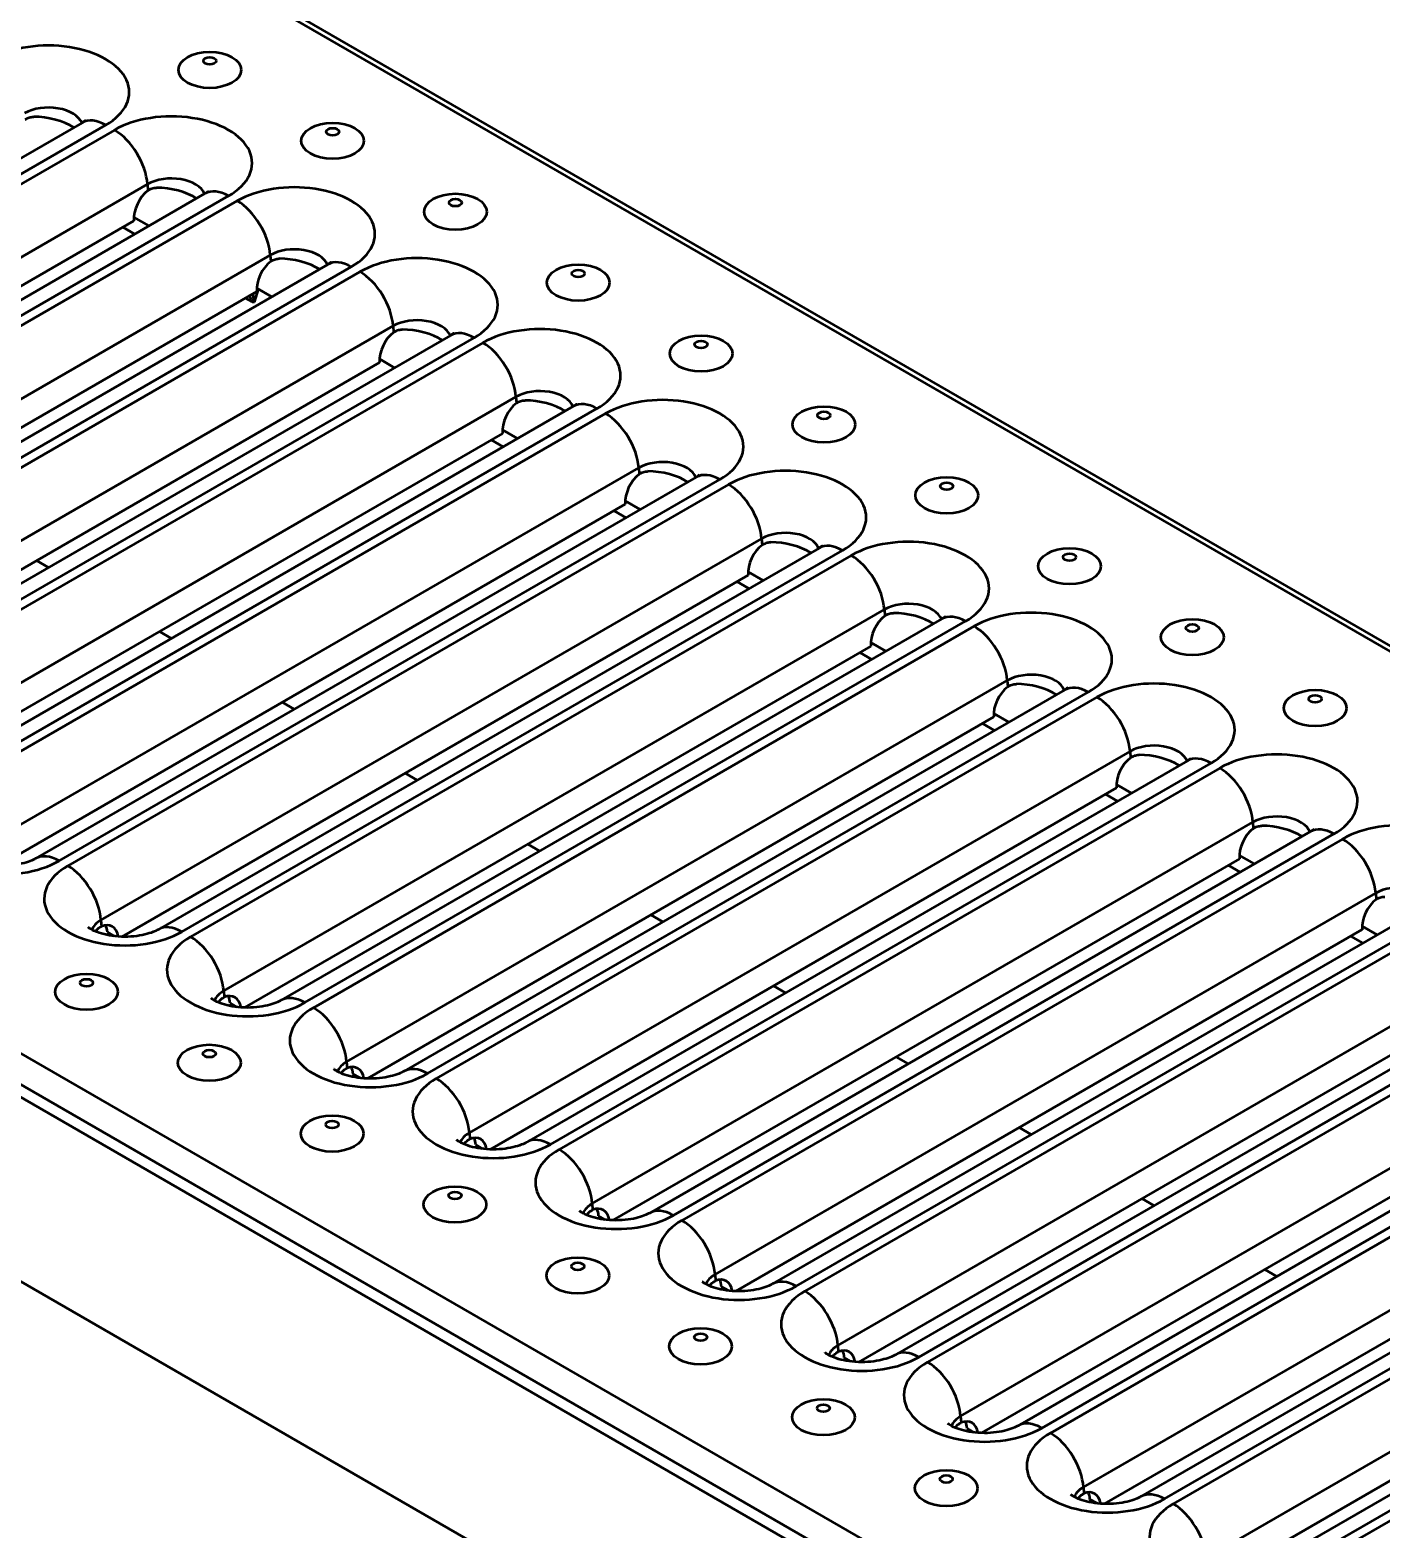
# Model space of a CAD drawing. Header units: millimetres. Extents: x 0 to 2100, y 0 to 1485.
# Drawn here: x 504.7 to 612.5, y 350.6 to 470.1 of the extents above; entities that cross this region are included whole.
import ezdxf

# ---------------------------------------------------------------- set-up
doc = ezdxf.new("R2010")
doc.units = ezdxf.units.MM
doc.header["$LTSCALE"] = 5
doc.layers.add('Sichtbare Kanten(DIN)', color=7, linetype='Continuous', lineweight=50)
doc.layers.add('Sichtbare tangentiale Kanten(DIN)', color=7, linetype='Continuous', lineweight=50)

msp = doc.modelspace()

# ---------------------------------------------------------------- linework, layer by layer
at = {"layer": 'Sichtbare Kanten(DIN)'}
for p, q in [((286.007, 609.89), (992.407, 202.05)), ((908.52, 151.467), (201.414, 559.715)), ((202.38, 560.164), (908.779, 152.324)), ((894.378, 144.935), (215.556, 536.853)), ((508.888, 462.744), (456.208, 432.329)), ((518.681, 457.09), (466.002, 426.675)), ((513.018, 454.928), (463.075, 426.093)), ((513.088, 453.86), (512.128, 454.414)), ((514.218, 454.513), (513.016, 455.207)), ((528.475, 451.435), (475.795, 421.021)), ((524.012, 448.859), (522.809, 449.553)), ((522.811, 449.274), (472.868, 420.439)), ((522.439, 448.461), (521.921, 448.76)), ((538.268, 445.781), (485.589, 415.367)), ((532.605, 443.62), (482.661, 414.785)), ((533.805, 443.204), (532.603, 443.899)), ((548.062, 440.127), (495.382, 409.712)), ((542.398, 437.965), (492.455, 409.131)), ((543.599, 437.55), (542.396, 438.244)), ((542.468, 436.897), (541.508, 437.452)), ((557.855, 434.473), (505.176, 404.058)), ((552.191, 432.311), (502.248, 403.477)), ((552.261, 431.243), (551.301, 431.797)), ((553.392, 431.896), (552.19, 432.59)), ((567.648, 428.818), (514.969, 398.404)), ((563.185, 426.242), (561.983, 426.936)), ((561.985, 426.657), (512.042, 397.822)), ((562.055, 425.589), (561.095, 426.143)), ((577.442, 423.164), (524.762, 392.75)), ((571.778, 421.003), (521.835, 392.168)), ((572.979, 420.587), (571.777, 421.282)), ((571.848, 419.935), (570.888, 420.489)), ((587.235, 417.51), (534.556, 387.095)), ((581.572, 415.349), (531.629, 386.514)), ((582.772, 414.933), (581.57, 415.627)), ((581.642, 414.28), (580.682, 414.835)), ((597.029, 411.856), (544.349, 381.441)), ((591.365, 409.694), (541.422, 380.86)), ((591.435, 408.626), (590.475, 409.18)), ((592.566, 409.279), (591.363, 409.973)), ((606.822, 406.202), (554.143, 375.787)), ((602.359, 403.625), (601.157, 404.319)), ((601.159, 404.04), (551.215, 375.205)), ((601.228, 402.972), (600.269, 403.526)), ((616.616, 400.547), (563.936, 370.133)), ((511.44, 397.868), (510.897, 398.181)), ((610.952, 398.386), (561.009, 369.551)), ((612.153, 397.971), (610.95, 398.665)), ((611.022, 397.318), (610.062, 397.872)), ((626.409, 394.893), (573.73, 364.479)), ((521.233, 392.214), (520.691, 392.527)), ((620.745, 392.732), (570.802, 363.897)), ((636.202, 389.239), (583.523, 358.824)), ((531.027, 386.559), (530.484, 386.873)), ((630.539, 387.077), (580.596, 358.243)), ((645.996, 383.585), (593.316, 353.17)), ((640.332, 381.423), (590.389, 352.588)), ((540.82, 380.905), (540.278, 381.219)), ((655.789, 377.93), (603.11, 347.516)), ((550.614, 375.251), (550.071, 375.564)), ((650.126, 375.769), (600.183, 346.934)), ((560.407, 369.597), (559.864, 369.91)), ((570.2, 363.942), (569.658, 364.256)), ((579.994, 358.288), (579.451, 358.602)), ((589.787, 352.634), (589.245, 352.947))]:
    msp.add_line(p, q, dxfattribs=at)
for centre in [(519.064, 466.951), (528.857, 461.297), (538.65, 455.643), (548.444, 449.988), (558.237, 444.334), (568.031, 438.68), (577.824, 433.026), (587.618, 427.371), (597.411, 421.717), (607.204, 416.063), (509.235, 393.426), (519.028, 387.771), (528.822, 382.117), (538.615, 376.463), (548.408, 370.809), (558.202, 365.154), (567.995, 359.5), (577.789, 353.846)]:
    msp.add_ellipse(centre, major_axis=(2.5, 0), ratio=0.5773503, dxfattribs=at)
for centre, major_axis, ratio, start_param, end_param in [((506.161, 462.046), (2.658, -0.556), 0.38606, 0.7684392, 2.0892526), ((514.432, 455.745), (0.855, 1.813), 0.6252357, 0.8587812, 2.3042497), ((515.955, 456.391), (2.658, -0.556), 0.38606, 0.7684392, 2.0892526), ((524.225, 450.09), (0.855, 1.813), 0.6252357, 0.8587812, 2.3042497), ((525.748, 450.737), (2.658, -0.556), 0.38606, 0.7684392, 2.0892526), ((534.019, 444.436), (0.855, 1.813), 0.6252357, 0.8587812, 2.3042497), ((535.542, 445.083), (2.658, -0.556), 0.38606, 0.7684392, 2.0892526), ((543.812, 438.782), (0.855, 1.813), 0.6252357, 0.8587812, 2.3042497), ((545.335, 439.429), (2.658, -0.556), 0.38606, 0.7684392, 2.0892526), ((553.606, 433.128), (0.855, 1.813), 0.6252357, 0.8587812, 2.3042497), ((555.128, 433.775), (2.658, -0.556), 0.38606, 0.7684392, 2.0892526), ((564.922, 428.12), (2.658, -0.556), 0.38606, 0.7684392, 2.0892526), ((563.399, 427.473), (0.855, 1.813), 0.6252357, 0.8587812, 2.3042497), ((573.193, 421.819), (0.855, 1.813), 0.6252357, 0.8587812, 2.3042497), ((574.715, 422.466), (2.658, -0.556), 0.38606, 0.7684392, 2.0892526), ((582.986, 416.165), (0.855, 1.813), 0.6252357, 0.8587812, 2.3042497), ((584.509, 416.812), (2.658, -0.556), 0.38606, 0.7684392, 2.0892526), ((592.779, 410.511), (0.855, 1.813), 0.6252357, 0.8587812, 2.3042497), ((594.302, 411.158), (2.658, -0.556), 0.38606, 0.7684392, 2.0892526), ((604.096, 405.503), (2.658, -0.556), 0.38606, 0.7684392, 2.0892526), ((602.573, 404.857), (0.855, 1.813), 0.6252357, 0.8587812, 2.3042497), ((612.366, 399.202), (0.855, 1.813), 0.6252357, 0.8587812, 2.3042497), ((510.366, 396.855), (-0.855, -1.813), 0.6252357, 2.4041357, 3.7497182), ((509.483, 397.365), (0.855, 1.813), 0.6252357, 5.4458424, 5.813139), ((520.16, 391.201), (-0.855, -1.813), 0.6252357, 2.4041357, 3.7497182), ((519.276, 391.71), (0.855, 1.813), 0.6252357, 5.4458424, 5.813139), ((529.953, 385.546), (-0.855, -1.813), 0.6252357, 2.4041357, 3.7497182), ((529.07, 386.056), (0.855, 1.813), 0.6252357, 5.4458424, 5.813139), ((539.746, 379.892), (-0.855, -1.813), 0.6252357, 2.4041357, 3.7497182), ((538.863, 380.402), (0.855, 1.813), 0.6252357, 5.4458424, 5.813139), ((549.54, 374.238), (-0.855, -1.813), 0.6252357, 2.4041357, 3.7497182), ((548.657, 374.748), (0.855, 1.813), 0.6252357, 5.4458424, 5.813139), ((559.333, 368.584), (-0.855, -1.813), 0.6252357, 2.4041357, 3.7497182), ((558.45, 369.094), (0.855, 1.813), 0.6252357, 5.4458424, 5.813139), ((569.127, 362.929), (-0.855, -1.813), 0.6252357, 2.4041357, 3.7497182), ((568.244, 363.439), (0.855, 1.813), 0.6252357, 5.4458424, 5.813139), ((578.92, 357.275), (-0.855, -1.813), 0.6252357, 2.4041357, 3.7497182), ((578.037, 357.785), (0.855, 1.813), 0.6252357, 5.4458424, 5.813139), ((588.714, 351.621), (-0.855, -1.813), 0.6252357, 2.4041357, 3.7497182), ((587.83, 352.131), (0.855, 1.813), 0.6252357, 5.4458424, 5.813139)]:
    msp.add_ellipse(centre, major_axis=major_axis, ratio=ratio, start_param=start_param, end_param=end_param, dxfattribs=at)
for points, knots in [([(504.339, 462.988), (504.348, 462.995), (504.358, 463.002), (504.378, 463.016), (504.389, 463.023), (504.419, 463.042), (504.438, 463.053), (504.495, 463.086), (504.535, 463.105), (504.683, 463.167), (504.797, 463.194), (504.953, 463.21), (504.992, 463.212), (505.031, 463.212)], [0, 0, 0, 0, 0.004080736, 0.004080736, 0.00866605, 0.00866605, 0.016351881, 0.016351881, 0.031890083, 0.031890083, 0.072800189, 0.072800189, 0.086303969, 0.086303969, 0.086303969, 0.086303969]), ([(509.136, 462.92), (509.136, 462.92), (509.136, 462.92), (509.136, 462.92), (509.117, 462.9), (509.035, 462.836), (508.972, 462.792), (508.888, 462.744)], [5.99254708, 5.99254708, 5.99254708, 5.99254708, 5.99378738, 5.99378738, 6.13848635, 6.13848635, 6.28318531, 6.28318531, 6.28318531, 6.28318531]), ([(514.132, 457.334), (514.142, 457.341), (514.151, 457.347), (514.172, 457.362), (514.183, 457.369), (514.212, 457.388), (514.231, 457.399), (514.289, 457.432), (514.329, 457.451), (514.477, 457.513), (514.59, 457.54), (514.746, 457.556), (514.785, 457.558), (514.824, 457.558)], [0, 0, 0, 0, 0.004080736, 0.004080736, 0.00866605, 0.00866605, 0.016351881, 0.016351881, 0.031890083, 0.031890083, 0.072800189, 0.072800189, 0.086303969, 0.086303969, 0.086303969, 0.086303969]), ([(518.93, 457.266), (518.93, 457.266), (518.93, 457.266), (518.929, 457.265), (518.91, 457.245), (518.828, 457.182), (518.765, 457.138), (518.681, 457.09)], [5.99254708, 5.99254708, 5.99254708, 5.99254708, 5.99378738, 5.99378738, 6.13848635, 6.13848635, 6.28318531, 6.28318531, 6.28318531, 6.28318531]), ([(523.926, 451.679), (523.935, 451.686), (523.945, 451.693), (523.965, 451.707), (523.976, 451.715), (524.006, 451.734), (524.025, 451.745), (524.082, 451.777), (524.122, 451.797), (524.27, 451.858), (524.384, 451.886), (524.54, 451.901), (524.578, 451.903), (524.618, 451.904)], [0, 0, 0, 0, 0.004080736, 0.004080736, 0.00866605, 0.00866605, 0.016351881, 0.016351881, 0.031890083, 0.031890083, 0.072800189, 0.072800189, 0.086303969, 0.086303969, 0.086303969, 0.086303969]), ([(528.723, 451.611), (528.723, 451.611), (528.723, 451.611), (528.723, 451.611), (528.704, 451.591), (528.621, 451.527), (528.559, 451.484), (528.475, 451.435)], [5.99254708, 5.99254708, 5.99254708, 5.99254708, 5.99378738, 5.99378738, 6.13848635, 6.13848635, 6.28318531, 6.28318531, 6.28318531, 6.28318531]), ([(522.636, 448.442), (522.635, 448.442), (522.635, 448.442), (522.617, 448.432), (522.598, 448.427), (522.558, 448.423), (522.536, 448.425), (522.489, 448.436), (522.464, 448.447), (522.439, 448.461)], [-0.000113194, -0.000113194, -0.000113194, -0.000113194, 0, 0, 0.007683561, 0.007683561, 0.016048419, 0.016048419, 0.026414211, 0.026414211, 0.026414211, 0.026414211]), ([(533.719, 446.025), (533.729, 446.032), (533.738, 446.039), (533.759, 446.053), (533.77, 446.06), (533.799, 446.079), (533.818, 446.091), (533.876, 446.123), (533.915, 446.142), (534.064, 446.204), (534.177, 446.232), (534.333, 446.247), (534.372, 446.249), (534.411, 446.25)], [0, 0, 0, 0, 0.004080736, 0.004080736, 0.00866605, 0.00866605, 0.016351881, 0.016351881, 0.031890083, 0.031890083, 0.072800189, 0.072800189, 0.086303969, 0.086303969, 0.086303969, 0.086303969]), ([(538.517, 445.957), (538.517, 445.957), (538.517, 445.957), (538.516, 445.957), (538.497, 445.937), (538.415, 445.873), (538.352, 445.83), (538.268, 445.781)], [5.99254708, 5.99254708, 5.99254708, 5.99254708, 5.99378738, 5.99378738, 6.13848635, 6.13848635, 6.28318531, 6.28318531, 6.28318531, 6.28318531]), ([(543.513, 440.371), (543.522, 440.378), (543.532, 440.385), (543.552, 440.399), (543.563, 440.406), (543.593, 440.425), (543.611, 440.436), (543.669, 440.469), (543.709, 440.488), (543.857, 440.55), (543.971, 440.577), (544.126, 440.593), (544.165, 440.595), (544.205, 440.595)], [0, 0, 0, 0, 0.004080736, 0.004080736, 0.00866605, 0.00866605, 0.016351881, 0.016351881, 0.031890083, 0.031890083, 0.072800189, 0.072800189, 0.086303969, 0.086303969, 0.086303969, 0.086303969]), ([(548.31, 440.303), (548.31, 440.303), (548.31, 440.303), (548.31, 440.303), (548.291, 440.283), (548.208, 440.219), (548.145, 440.175), (548.062, 440.127)], [5.99254708, 5.99254708, 5.99254708, 5.99254708, 5.99378738, 5.99378738, 6.13848635, 6.13848635, 6.28318531, 6.28318531, 6.28318531, 6.28318531]), ([(553.306, 434.717), (553.316, 434.724), (553.325, 434.73), (553.346, 434.745), (553.356, 434.752), (553.386, 434.771), (553.405, 434.782), (553.463, 434.815), (553.502, 434.834), (553.651, 434.896), (553.764, 434.923), (553.92, 434.939), (553.959, 434.941), (553.998, 434.941)], [0, 0, 0, 0, 0.004080736, 0.004080736, 0.00866605, 0.00866605, 0.016351881, 0.016351881, 0.031890083, 0.031890083, 0.072800189, 0.072800189, 0.086303969, 0.086303969, 0.086303969, 0.086303969]), ([(558.103, 434.649), (558.103, 434.649), (558.103, 434.649), (558.103, 434.648), (558.084, 434.628), (558.002, 434.565), (557.939, 434.521), (557.855, 434.473)], [5.99254708, 5.99254708, 5.99254708, 5.99254708, 5.99378738, 5.99378738, 6.13848635, 6.13848635, 6.28318531, 6.28318531, 6.28318531, 6.28318531]), ([(563.1, 429.062), (563.109, 429.069), (563.119, 429.076), (563.139, 429.09), (563.15, 429.098), (563.179, 429.117), (563.198, 429.128), (563.256, 429.16), (563.296, 429.18), (563.444, 429.241), (563.557, 429.269), (563.713, 429.284), (563.752, 429.287), (563.791, 429.287)], [0, 0, 0, 0, 0.004080736, 0.004080736, 0.00866605, 0.00866605, 0.016351881, 0.016351881, 0.031890083, 0.031890083, 0.072800189, 0.072800189, 0.086303969, 0.086303969, 0.086303969, 0.086303969]), ([(567.897, 428.994), (567.897, 428.994), (567.897, 428.994), (567.897, 428.994), (567.877, 428.974), (567.795, 428.91), (567.732, 428.867), (567.648, 428.818)], [5.99254708, 5.99254708, 5.99254708, 5.99254708, 5.99378738, 5.99378738, 6.13848635, 6.13848635, 6.28318531, 6.28318531, 6.28318531, 6.28318531]), ([(572.893, 423.408), (572.902, 423.415), (572.912, 423.422), (572.932, 423.436), (572.943, 423.443), (572.973, 423.462), (572.992, 423.474), (573.049, 423.506), (573.089, 423.525), (573.237, 423.587), (573.351, 423.615), (573.507, 423.63), (573.546, 423.632), (573.585, 423.633)], [0, 0, 0, 0, 0.004080736, 0.004080736, 0.00866605, 0.00866605, 0.016351881, 0.016351881, 0.031890083, 0.031890083, 0.072800189, 0.072800189, 0.086303969, 0.086303969, 0.086303969, 0.086303969]), ([(577.69, 423.34), (577.69, 423.34), (577.69, 423.34), (577.69, 423.34), (577.671, 423.32), (577.589, 423.256), (577.526, 423.213), (577.442, 423.164)], [5.99254708, 5.99254708, 5.99254708, 5.99254708, 5.99378738, 5.99378738, 6.13848635, 6.13848635, 6.28318531, 6.28318531, 6.28318531, 6.28318531]), ([(582.686, 417.754), (582.696, 417.761), (582.705, 417.768), (582.726, 417.782), (582.737, 417.789), (582.766, 417.808), (582.785, 417.819), (582.843, 417.852), (582.883, 417.871), (583.031, 417.933), (583.144, 417.96), (583.3, 417.976), (583.339, 417.978), (583.378, 417.978)], [0, 0, 0, 0, 0.004080736, 0.004080736, 0.00866605, 0.00866605, 0.016351881, 0.016351881, 0.031890083, 0.031890083, 0.072800189, 0.072800189, 0.086303969, 0.086303969, 0.086303969, 0.086303969]), ([(587.484, 417.686), (587.484, 417.686), (587.484, 417.686), (587.483, 417.686), (587.464, 417.666), (587.382, 417.602), (587.319, 417.558), (587.235, 417.51)], [5.99254708, 5.99254708, 5.99254708, 5.99254708, 5.99378738, 5.99378738, 6.13848635, 6.13848635, 6.28318531, 6.28318531, 6.28318531, 6.28318531]), ([(592.48, 412.1), (592.489, 412.107), (592.499, 412.114), (592.519, 412.128), (592.53, 412.135), (592.56, 412.154), (592.579, 412.165), (592.636, 412.198), (592.676, 412.217), (592.824, 412.279), (592.938, 412.306), (593.094, 412.322), (593.132, 412.324), (593.172, 412.324)], [0, 0, 0, 0, 0.004080736, 0.004080736, 0.00866605, 0.00866605, 0.016351881, 0.016351881, 0.031890083, 0.031890083, 0.072800189, 0.072800189, 0.086303969, 0.086303969, 0.086303969, 0.086303969]), ([(597.277, 412.032), (597.277, 412.032), (597.277, 412.032), (597.277, 412.031), (597.258, 412.011), (597.175, 411.948), (597.113, 411.904), (597.029, 411.856)], [5.99254708, 5.99254708, 5.99254708, 5.99254708, 5.99378738, 5.99378738, 6.13848635, 6.13848635, 6.28318531, 6.28318531, 6.28318531, 6.28318531]), ([(602.273, 406.446), (602.283, 406.452), (602.292, 406.459), (602.313, 406.473), (602.324, 406.481), (602.353, 406.5), (602.372, 406.511), (602.43, 406.543), (602.47, 406.563), (602.618, 406.624), (602.731, 406.652), (602.887, 406.667), (602.926, 406.67), (602.965, 406.67)], [0, 0, 0, 0, 0.004080736, 0.004080736, 0.00866605, 0.00866605, 0.016351881, 0.016351881, 0.031890083, 0.031890083, 0.072800189, 0.072800189, 0.086303969, 0.086303969, 0.086303969, 0.086303969]), ([(607.071, 406.378), (607.071, 406.378), (607.071, 406.378), (607.07, 406.377), (607.051, 406.357), (606.969, 406.293), (606.906, 406.25), (606.822, 406.202)], [5.99254708, 5.99254708, 5.99254708, 5.99254708, 5.99378738, 5.99378738, 6.13848635, 6.13848635, 6.28318531, 6.28318531, 6.28318531, 6.28318531]), ([(505.176, 404.058), (505.066, 403.995), (504.921, 403.924), (504.557, 403.781), (504.333, 403.71), (503.82, 403.588), (503.526, 403.538), (502.898, 403.476), (502.563, 403.465), (501.9, 403.489), (501.571, 403.524), (500.971, 403.63), (500.699, 403.7), (500.245, 403.852), (500.06, 403.932), (499.787, 404.075), (499.692, 404.138), (499.595, 404.214), (499.575, 404.234), (499.575, 404.234)], [6.2831853, 6.2831853, 6.2831853, 6.2831853, 6.472231, 6.472231, 6.6769629, 6.6769629, 6.8983554, 6.8983554, 7.1311041, 7.1311041, 7.3661996, 7.3661996, 7.593437, 7.593437, 7.8044199, 7.8044199, 7.9971278, 7.9971278, 8.1446199, 8.1446199, 8.1446199, 8.1446199]), ([(612.067, 400.791), (612.076, 400.798), (612.086, 400.805), (612.106, 400.819), (612.117, 400.826), (612.147, 400.845), (612.165, 400.857), (612.223, 400.889), (612.263, 400.909), (612.411, 400.97), (612.525, 400.998), (612.68, 401.013), (612.719, 401.015), (612.759, 401.016)], [0, 0, 0, 0, 0.004080736, 0.004080736, 0.00866605, 0.00866605, 0.016351881, 0.016351881, 0.031890083, 0.031890083, 0.072800189, 0.072800189, 0.086303969, 0.086303969, 0.086303969, 0.086303969]), ([(514.969, 398.404), (514.859, 398.341), (514.714, 398.269), (514.35, 398.127), (514.127, 398.056), (513.613, 397.933), (513.319, 397.884), (512.691, 397.821), (512.356, 397.811), (511.693, 397.835), (511.365, 397.87), (510.765, 397.976), (510.492, 398.046), (510.039, 398.198), (509.853, 398.278), (509.58, 398.421), (509.486, 398.484), (509.388, 398.559), (509.369, 398.58), (509.369, 398.58)], [6.2831853, 6.2831853, 6.2831853, 6.2831853, 6.472231, 6.472231, 6.6769629, 6.6769629, 6.8983554, 6.8983554, 7.1311041, 7.1311041, 7.3661996, 7.3661996, 7.593437, 7.593437, 7.8044199, 7.8044199, 7.9971278, 7.9971278, 8.1446199, 8.1446199, 8.1446199, 8.1446199]), ([(509.957, 398.237), (509.988, 398.288), (510.023, 398.335), (510.128, 398.46), (510.206, 398.528), (510.312, 398.594), (510.331, 398.605), (510.362, 398.621), (510.373, 398.627), (510.391, 398.635), (510.397, 398.638), (510.408, 398.643), (510.414, 398.646), (510.42, 398.648)], [0.007864404, 0.007864404, 0.007864404, 0.007864404, 0.029389751, 0.029389751, 0.068905962, 0.068905962, 0.077693724, 0.077693724, 0.082516728, 0.082516728, 0.085093648, 0.085093648, 0.087568489, 0.087568489, 0.087568489, 0.087568489]), ([(524.762, 392.75), (524.653, 392.686), (524.507, 392.615), (524.144, 392.472), (523.92, 392.402), (523.406, 392.279), (523.112, 392.23), (522.485, 392.167), (522.15, 392.157), (521.486, 392.181), (521.158, 392.216), (520.558, 392.322), (520.286, 392.392), (519.832, 392.543), (519.647, 392.624), (519.374, 392.767), (519.279, 392.83), (519.182, 392.905), (519.162, 392.926), (519.162, 392.926)], [6.2831853, 6.2831853, 6.2831853, 6.2831853, 6.472231, 6.472231, 6.6769629, 6.6769629, 6.8983554, 6.8983554, 7.1311041, 7.1311041, 7.3661996, 7.3661996, 7.593437, 7.593437, 7.8044199, 7.8044199, 7.9971278, 7.9971278, 8.1446199, 8.1446199, 8.1446199, 8.1446199]), ([(519.751, 392.583), (519.782, 392.633), (519.816, 392.681), (519.922, 392.806), (519.999, 392.874), (520.105, 392.94), (520.125, 392.951), (520.156, 392.967), (520.167, 392.973), (520.184, 392.981), (520.19, 392.983), (520.202, 392.989), (520.208, 392.991), (520.214, 392.994)], [0.007864404, 0.007864404, 0.007864404, 0.007864404, 0.029389751, 0.029389751, 0.068905962, 0.068905962, 0.077693724, 0.077693724, 0.082516728, 0.082516728, 0.085093648, 0.085093648, 0.087568489, 0.087568489, 0.087568489, 0.087568489]), ([(534.556, 387.095), (534.446, 387.032), (534.301, 386.961), (533.937, 386.818), (533.713, 386.747), (533.2, 386.625), (532.906, 386.575), (532.278, 386.513), (531.943, 386.502), (531.28, 386.526), (530.951, 386.561), (530.352, 386.668), (530.079, 386.738), (529.626, 386.889), (529.44, 386.97), (529.167, 387.112), (529.073, 387.176), (528.975, 387.251), (528.955, 387.271), (528.955, 387.271)], [6.2831853, 6.2831853, 6.2831853, 6.2831853, 6.472231, 6.472231, 6.6769629, 6.6769629, 6.8983554, 6.8983554, 7.1311041, 7.1311041, 7.3661996, 7.3661996, 7.593437, 7.593437, 7.8044199, 7.8044199, 7.9971278, 7.9971278, 8.1446199, 8.1446199, 8.1446199, 8.1446199]), ([(529.544, 386.929), (529.575, 386.979), (529.609, 387.027), (529.715, 387.152), (529.793, 387.22), (529.899, 387.285), (529.918, 387.297), (529.949, 387.313), (529.96, 387.318), (529.977, 387.326), (529.983, 387.329), (529.995, 387.335), (530.001, 387.337), (530.007, 387.34)], [0.007864404, 0.007864404, 0.007864404, 0.007864404, 0.029389751, 0.029389751, 0.068905962, 0.068905962, 0.077693724, 0.077693724, 0.082516728, 0.082516728, 0.085093648, 0.085093648, 0.087568489, 0.087568489, 0.087568489, 0.087568489]), ([(544.349, 381.441), (544.24, 381.378), (544.094, 381.307), (543.73, 381.164), (543.507, 381.093), (542.993, 380.971), (542.699, 380.921), (542.072, 380.859), (541.737, 380.848), (541.073, 380.872), (540.745, 380.907), (540.145, 381.013), (539.872, 381.083), (539.419, 381.235), (539.233, 381.315), (538.96, 381.458), (538.866, 381.521), (538.768, 381.597), (538.749, 381.617), (538.749, 381.617)], [6.2831853, 6.2831853, 6.2831853, 6.2831853, 6.472231, 6.472231, 6.6769629, 6.6769629, 6.8983554, 6.8983554, 7.1311041, 7.1311041, 7.3661996, 7.3661996, 7.593437, 7.593437, 7.8044199, 7.8044199, 7.9971278, 7.9971278, 8.1446199, 8.1446199, 8.1446199, 8.1446199]), ([(539.338, 381.274), (539.369, 381.325), (539.403, 381.372), (539.508, 381.497), (539.586, 381.565), (539.692, 381.631), (539.712, 381.642), (539.743, 381.659), (539.754, 381.664), (539.771, 381.672), (539.777, 381.675), (539.789, 381.68), (539.795, 381.683), (539.8, 381.685)], [0.007864404, 0.007864404, 0.007864404, 0.007864404, 0.029389751, 0.029389751, 0.068905962, 0.068905962, 0.077693724, 0.077693724, 0.082516728, 0.082516728, 0.085093648, 0.085093648, 0.087568489, 0.087568489, 0.087568489, 0.087568489]), ([(554.143, 375.787), (554.033, 375.724), (553.888, 375.652), (553.524, 375.51), (553.3, 375.439), (552.787, 375.317), (552.493, 375.267), (551.865, 375.205), (551.53, 375.194), (550.867, 375.218), (550.538, 375.253), (549.939, 375.359), (549.666, 375.429), (549.212, 375.581), (549.027, 375.661), (548.754, 375.804), (548.66, 375.867), (548.562, 375.943), (548.542, 375.963), (548.542, 375.963)], [6.2831853, 6.2831853, 6.2831853, 6.2831853, 6.472231, 6.472231, 6.6769629, 6.6769629, 6.8983554, 6.8983554, 7.1311041, 7.1311041, 7.3661996, 7.3661996, 7.593437, 7.593437, 7.8044199, 7.8044199, 7.9971278, 7.9971278, 8.1446199, 8.1446199, 8.1446199, 8.1446199]), ([(549.131, 375.62), (549.162, 375.671), (549.196, 375.718), (549.302, 375.843), (549.38, 375.911), (549.485, 375.977), (549.505, 375.988), (549.536, 376.004), (549.547, 376.01), (549.564, 376.018), (549.57, 376.021), (549.582, 376.026), (549.588, 376.029), (549.594, 376.031)], [0.007864404, 0.007864404, 0.007864404, 0.007864404, 0.029389751, 0.029389751, 0.068905962, 0.068905962, 0.077693724, 0.077693724, 0.082516728, 0.082516728, 0.085093648, 0.085093648, 0.087568489, 0.087568489, 0.087568489, 0.087568489]), ([(563.936, 370.133), (563.827, 370.07), (563.681, 369.998), (563.317, 369.856), (563.094, 369.785), (562.58, 369.662), (562.286, 369.613), (561.658, 369.55), (561.324, 369.54), (560.66, 369.564), (560.332, 369.599), (559.732, 369.705), (559.459, 369.775), (559.006, 369.926), (558.82, 370.007), (558.547, 370.15), (558.453, 370.213), (558.355, 370.288), (558.336, 370.309), (558.336, 370.309)], [6.2831853, 6.2831853, 6.2831853, 6.2831853, 6.472231, 6.472231, 6.6769629, 6.6769629, 6.8983554, 6.8983554, 7.1311041, 7.1311041, 7.3661996, 7.3661996, 7.593437, 7.593437, 7.8044199, 7.8044199, 7.9971278, 7.9971278, 8.1446199, 8.1446199, 8.1446199, 8.1446199]), ([(558.924, 369.966), (558.956, 370.016), (558.99, 370.064), (559.095, 370.189), (559.173, 370.257), (559.279, 370.323), (559.298, 370.334), (559.329, 370.35), (559.341, 370.356), (559.358, 370.364), (559.364, 370.367), (559.376, 370.372), (559.381, 370.374), (559.387, 370.377)], [0.007864404, 0.007864404, 0.007864404, 0.007864404, 0.029389751, 0.029389751, 0.068905962, 0.068905962, 0.077693724, 0.077693724, 0.082516728, 0.082516728, 0.085093648, 0.085093648, 0.087568489, 0.087568489, 0.087568489, 0.087568489]), ([(573.73, 364.479), (573.62, 364.415), (573.475, 364.344), (573.111, 364.201), (572.887, 364.13), (572.374, 364.008), (572.08, 363.958), (571.452, 363.896), (571.117, 363.885), (570.454, 363.909), (570.125, 363.944), (569.525, 364.051), (569.253, 364.121), (568.799, 364.272), (568.614, 364.353), (568.341, 364.495), (568.246, 364.559), (568.149, 364.634), (568.129, 364.655), (568.129, 364.655)], [6.2831853, 6.2831853, 6.2831853, 6.2831853, 6.472231, 6.472231, 6.6769629, 6.6769629, 6.8983554, 6.8983554, 7.1311041, 7.1311041, 7.3661996, 7.3661996, 7.593437, 7.593437, 7.8044199, 7.8044199, 7.9971278, 7.9971278, 8.1446199, 8.1446199, 8.1446199, 8.1446199]), ([(568.718, 364.312), (568.73, 364.332), (568.743, 364.351), (568.826, 364.47), (568.908, 364.555), (569.056, 364.661), (569.117, 364.696), (569.181, 364.723)], [0.313347751, 0.313347751, 0.313347751, 0.313347751, 0.321561164, 0.321561164, 0.365243274, 0.365243274, 0.391868142, 0.391868142, 0.391868142, 0.391868142]), ([(583.523, 358.824), (583.413, 358.761), (583.268, 358.69), (582.904, 358.547), (582.681, 358.476), (582.167, 358.354), (581.873, 358.304), (581.245, 358.242), (580.91, 358.231), (580.247, 358.255), (579.919, 358.29), (579.319, 358.396), (579.046, 358.466), (578.593, 358.618), (578.407, 358.698), (578.134, 358.841), (578.04, 358.904), (577.942, 358.98), (577.923, 359), (577.923, 359)], [6.2831853, 6.2831853, 6.2831853, 6.2831853, 6.472231, 6.472231, 6.6769629, 6.6769629, 6.8983554, 6.8983554, 7.1311041, 7.1311041, 7.3661996, 7.3661996, 7.593437, 7.593437, 7.8044199, 7.8044199, 7.9971278, 7.9971278, 8.1446199, 8.1446199, 8.1446199, 8.1446199]), ([(578.511, 358.658), (578.542, 358.708), (578.577, 358.755), (578.682, 358.88), (578.76, 358.949), (578.866, 359.014), (578.885, 359.025), (578.916, 359.042), (578.927, 359.047), (578.945, 359.055), (578.951, 359.058), (578.962, 359.063), (578.968, 359.066), (578.974, 359.068)], [0.007864404, 0.007864404, 0.007864404, 0.007864404, 0.029389751, 0.029389751, 0.068905962, 0.068905962, 0.077693724, 0.077693724, 0.082516728, 0.082516728, 0.085093648, 0.085093648, 0.087568489, 0.087568489, 0.087568489, 0.087568489]), ([(593.316, 353.17), (593.207, 353.107), (593.061, 353.035), (592.698, 352.893), (592.474, 352.822), (591.96, 352.7), (591.666, 352.65), (591.039, 352.588), (590.704, 352.577), (590.04, 352.601), (589.712, 352.636), (589.112, 352.742), (588.84, 352.812), (588.386, 352.964), (588.201, 353.044), (587.928, 353.187), (587.833, 353.25), (587.736, 353.326), (587.716, 353.346), (587.716, 353.346)], [6.2831853, 6.2831853, 6.2831853, 6.2831853, 6.472231, 6.472231, 6.6769629, 6.6769629, 6.8983554, 6.8983554, 7.1311041, 7.1311041, 7.3661996, 7.3661996, 7.593437, 7.593437, 7.8044199, 7.8044199, 7.9971278, 7.9971278, 8.1446199, 8.1446199, 8.1446199, 8.1446199]), ([(588.305, 353.003), (588.336, 353.054), (588.37, 353.101), (588.476, 353.226), (588.553, 353.294), (588.659, 353.36), (588.679, 353.371), (588.71, 353.387), (588.721, 353.393), (588.738, 353.401), (588.744, 353.404), (588.756, 353.409), (588.762, 353.412), (588.768, 353.414)], [0.007864404, 0.007864404, 0.007864404, 0.007864404, 0.029389751, 0.029389751, 0.068905962, 0.068905962, 0.077693724, 0.077693724, 0.082516728, 0.082516728, 0.085093648, 0.085093648, 0.087568489, 0.087568489, 0.087568489, 0.087568489])]:
    msp.add_open_spline(points, degree=3, knots=knots, dxfattribs=at)
at = {"layer": 'Sichtbare tangentiale Kanten(DIN)'}
for p, q in [((991.782, 201.988), (285.382, 609.828)), ((203.005, 562.267), (909.404, 154.427)), ((458.083, 432.144), (510.762, 462.558)), ((511.455, 462.158), (458.775, 431.744)), ((461.416, 427.425), (514.096, 457.839)), ((467.876, 426.489), (520.556, 456.904)), ((514.096, 457.839), (514.132, 457.334)), ((521.248, 456.504), (468.569, 426.09)), ((471.21, 421.771), (523.889, 452.185)), ((523.889, 452.185), (523.926, 451.679)), ((477.67, 420.835), (530.349, 451.25)), ((531.042, 450.85), (478.362, 420.435)), ((522.636, 448.442), (522.957, 449.467)), ((481.003, 416.117), (533.683, 446.531)), ((533.683, 446.531), (533.719, 446.025)), ((487.463, 415.181), (540.143, 445.596)), ((540.835, 445.196), (488.156, 414.781)), ((490.797, 410.462), (543.476, 440.877)), ((543.476, 440.877), (543.513, 440.371)), ((497.257, 409.527), (549.936, 439.941)), ((550.629, 439.541), (497.949, 409.127)), ((500.59, 404.808), (553.269, 435.223)), ((553.269, 435.223), (553.306, 434.717)), ((507.05, 403.873), (559.729, 434.287)), ((560.422, 433.887), (507.743, 403.473)), ((510.383, 399.154), (563.063, 429.568)), ((563.063, 429.568), (563.1, 429.062)), ((516.843, 398.218), (569.523, 428.633)), ((570.216, 428.233), (517.536, 397.818)), ((506.213, 427.274), (505.254, 427.829)), ((520.177, 393.5), (572.856, 423.914)), ((572.856, 423.914), (572.893, 423.408)), ((516.007, 421.62), (515.047, 422.174)), ((526.637, 392.564), (579.316, 422.979)), ((580.009, 422.579), (527.329, 392.164)), ((529.97, 387.845), (582.65, 418.26)), ((536.43, 386.91), (589.11, 417.324)), ((582.65, 418.26), (582.686, 417.754)), ((525.8, 415.966), (524.84, 416.52)), ((589.802, 416.924), (537.123, 386.51)), ((539.764, 382.191), (592.443, 412.606)), ((592.443, 412.606), (592.48, 412.1)), ((546.224, 381.256), (598.903, 411.67)), ((535.594, 410.312), (534.634, 410.866)), ((599.596, 411.27), (546.916, 380.856)), ((549.557, 376.537), (602.237, 406.951)), ((602.237, 406.951), (602.273, 406.446)), ((556.017, 375.601), (608.697, 406.016)), ((609.389, 405.616), (556.71, 375.201)), ((545.387, 404.657), (544.427, 405.212)), ((559.351, 370.883), (612.03, 401.297)), ((612.03, 401.297), (612.067, 400.791)), ((555.181, 399.003), (554.221, 399.557)), ((565.811, 369.947), (618.49, 400.362)), ((619.183, 399.962), (566.503, 369.547)), ((510.383, 399.154), (510.42, 398.648)), ((569.144, 365.228), (621.823, 395.643)), ((575.604, 364.293), (628.283, 394.707)), ((520.177, 393.5), (520.214, 392.994)), ((564.974, 393.349), (564.014, 393.903)), ((628.976, 394.307), (576.297, 363.893)), ((578.937, 359.574), (631.617, 389.989)), ((585.397, 358.639), (638.077, 389.053)), ((638.77, 388.653), (586.09, 358.239)), ((529.97, 387.845), (530.007, 387.34)), ((574.767, 387.695), (573.808, 388.249)), ((588.731, 353.92), (641.41, 384.334)), ((584.561, 382.04), (583.601, 382.595)), ((595.191, 352.984), (647.87, 383.399)), ((648.563, 382.999), (595.883, 352.584)), ((539.764, 382.191), (539.8, 381.685)), ((598.524, 348.266), (651.204, 378.68)), ((594.354, 376.386), (593.394, 376.94)), ((604.984, 347.33), (657.664, 377.745)), ((658.356, 377.345), (605.677, 346.93)), ((549.557, 376.537), (549.594, 376.031)), ((559.351, 370.883), (559.387, 370.377)), ((604.148, 370.732), (603.188, 371.286)), ((569.144, 365.228), (569.181, 364.723)), ((578.937, 359.574), (578.974, 359.068)), ((588.731, 353.92), (588.768, 353.414))]:
    msp.add_line(p, q, dxfattribs=at)
for centre, major_axis, ratio, start_param, end_param in [((506.212, 465.185), (6.435, 0), 0.5773503, 5.4977871, 8.6393798), ((506.212, 462.391), (2.701, 0), 0.5773503, 0.2141218, 2.3561945), ((510.762, 459.497), (-1.874, 3.247), 0.5773503, 5.4977871, 6.2831853), ((516.005, 459.531), (6.435, 0), 0.5773503, 5.4977871, 8.6393798), ((511.455, 459.097), (1.874, -3.247), 0.5773503, 0.8726646, 2.3561945), ((516.005, 456.737), (2.701, 0), 0.5773503, 0.2141218, 2.3561945), ((520.556, 453.843), (-1.874, 3.247), 0.5773503, 5.4977871, 6.2831853), ((525.799, 453.877), (6.435, 0), 0.5773503, 5.4977871, 8.6393798), ((521.248, 453.443), (1.874, -3.247), 0.5773503, 0.8726646, 2.3561945), ((525.799, 451.083), (2.701, 0), 0.5773503, 0.2141218, 2.3561945), ((535.592, 448.223), (6.435, 0), 0.5773503, 5.4977871, 8.6393798), ((530.349, 448.189), (-1.874, 3.247), 0.5773503, 5.4977871, 6.2831853), ((531.042, 447.789), (1.874, -3.247), 0.5773503, 0.8726646, 2.3561945), ((522.751, 450.769), (-0.031, -2.515), 0.2868101, 5.5297339, 5.8791403), ((523.104, 450.945), (-0.449, -2.51), 0.1507994, 5.5618574, 6.2287469), ((535.592, 445.429), (2.701, 0), 0.5773503, 0.2141218, 2.3561945), ((540.143, 442.535), (-1.874, 3.247), 0.5773503, 5.4977871, 6.2831853), ((545.386, 442.568), (6.435, 0), 0.5773503, 5.4977871, 8.6393798), ((540.835, 442.135), (1.874, -3.247), 0.5773503, 0.8726646, 2.3561945), ((545.386, 439.774), (2.701, 0), 0.5773503, 0.2141218, 2.3561945), ((549.936, 436.88), (-1.874, 3.247), 0.5773503, 5.4977871, 6.2831853), ((555.179, 436.914), (6.435, 0), 0.5773503, 5.4977871, 8.6393798), ((550.629, 436.48), (1.874, -3.247), 0.5773503, 0.8726646, 2.3561945), ((555.179, 434.12), (2.701, 0), 0.5773503, 0.2141218, 2.3561945), ((564.972, 431.26), (6.435, 0), 0.5773503, 5.4977871, 8.6393798), ((559.729, 431.226), (-1.874, 3.247), 0.5773503, 5.4977871, 6.2831853), ((560.422, 430.826), (1.874, -3.247), 0.5773503, 0.8726646, 2.3561945), ((564.972, 428.466), (2.701, 0), 0.5773503, 0.2141218, 2.3561945), ((574.766, 425.606), (6.435, 0), 0.5773503, 5.4977871, 8.6393798), ((569.523, 425.572), (-1.874, 3.247), 0.5773503, 5.4977871, 6.2831853), ((570.216, 425.172), (1.874, -3.247), 0.5773503, 0.8726646, 2.3561945), ((574.766, 422.812), (2.701, 0), 0.5773503, 0.2141218, 2.3561945), ((579.316, 419.918), (-1.874, 3.247), 0.5773503, 5.4977871, 6.2831853), ((584.559, 419.951), (6.435, 0), 0.5773503, 5.4977871, 8.6393798), ((580.009, 419.518), (1.874, -3.247), 0.5773503, 0.8726646, 2.3561945), ((584.559, 417.157), (2.701, 0), 0.5773503, 0.2141218, 2.3561945), ((589.11, 414.263), (-1.874, 3.247), 0.5773503, 5.4977871, 6.2831853), ((594.353, 414.297), (6.435, 0), 0.5773503, 5.4977871, 8.6393798), ((589.802, 413.863), (1.874, -3.247), 0.5773503, 0.8726646, 2.3561945), ((594.353, 411.503), (2.701, 0), 0.5773503, 0.2141218, 2.3561945), ((604.146, 408.643), (6.435, 0), 0.5773503, 5.4977871, 8.6393798), ((598.903, 408.609), (-1.874, 3.247), 0.5773503, 5.4977871, 6.2831853), ((599.596, 408.209), (1.874, -3.247), 0.5773503, 0.8726646, 2.3561945), ((502.5, 406.5), (-6.435, 0), 0.5773503, 5.4977871, 8.6393798), ((604.146, 405.849), (2.701, 0), 0.5773503, 0.2141218, 2.3561945), ((613.94, 402.989), (6.435, 0), 0.5773503, 5.4977871, 8.6393798), ((608.697, 402.955), (-1.874, 3.247), 0.5773503, 5.4977871, 6.2831853), ((609.389, 402.555), (1.874, -3.247), 0.5773503, 0.8726646, 2.3561945), ((507.05, 400.812), (-1.874, 3.247), 0.5773503, 5.4977871, 6.2831853), ((512.293, 400.845), (-6.435, 0), 0.5773503, 5.4977871, 8.6393798), ((507.743, 400.412), (-1.874, 3.247), 0.5773503, 4.0142573, 5.4977871), ((613.94, 400.195), (2.701, 0), 0.5773503, 0.2141218, 2.3561945), ((512.293, 398.051), (-2.701, 0), 0.5773503, 5.4977871, 6.0688254), ((516.843, 395.157), (-1.874, 3.247), 0.5773503, 5.4977871, 6.2831853), ((522.086, 395.191), (-6.435, 0), 0.5773503, 5.4977871, 8.6393798), ((517.536, 394.757), (-1.874, 3.247), 0.5773503, 4.0142573, 5.4977871), ((522.086, 392.397), (-2.701, 0), 0.5773503, 5.4977871, 6.0688254), ((526.637, 389.503), (-1.874, 3.247), 0.5773503, 5.4977871, 6.2831853), ((531.88, 389.537), (-6.435, 0), 0.5773503, 5.4977871, 8.6393798), ((527.329, 389.103), (-1.874, 3.247), 0.5773503, 4.0142573, 5.4977871), ((531.88, 386.743), (-2.701, 0), 0.5773503, 5.4977871, 6.0688254), ((536.43, 383.849), (-1.874, 3.247), 0.5773503, 5.4977871, 6.2831853), ((541.673, 383.883), (-6.435, 0), 0.5773503, 5.4977871, 8.6393798), ((537.123, 383.449), (-1.874, 3.247), 0.5773503, 4.0142573, 5.4977871), ((541.673, 381.089), (-2.701, 0), 0.5773503, 5.4977871, 6.0688254), ((546.224, 378.195), (-1.874, 3.247), 0.5773503, 5.4977871, 6.2831853), ((551.467, 378.229), (-6.435, 0), 0.5773503, 5.4977871, 8.6393798), ((546.916, 377.795), (-1.874, 3.247), 0.5773503, 4.0142573, 5.4977871), ((551.467, 375.434), (-2.701, 0), 0.5773503, 5.4977871, 6.0688254), ((556.017, 372.54), (-1.874, 3.247), 0.5773503, 5.4977871, 6.2831853), ((561.26, 372.574), (-6.435, 0), 0.5773503, 5.4977871, 8.6393798), ((556.71, 372.14), (-1.874, 3.247), 0.5773503, 4.0142573, 5.4977871), ((561.26, 369.78), (-2.701, 0), 0.5773503, 5.4977871, 6.0688254), ((565.811, 366.886), (-1.874, 3.247), 0.5773503, 5.4977871, 6.2831853), ((571.054, 366.92), (-6.435, 0), 0.5773503, 5.4977871, 8.6393798), ((566.503, 366.486), (-1.874, 3.247), 0.5773503, 4.0142573, 5.4977871), ((571.054, 364.126), (-2.701, 0), 0.5773503, 5.4977871, 6.0688254), ((575.604, 361.232), (-1.874, 3.247), 0.5773503, 5.4977871, 6.2831853), ((580.847, 361.266), (-6.435, 0), 0.5773503, 5.4977871, 8.6393798), ((576.297, 360.832), (-1.874, 3.247), 0.5773503, 4.0142573, 5.4977871), ((580.847, 358.472), (-2.701, 0), 0.5773503, 5.4977871, 6.0688254), ((585.397, 355.578), (-1.874, 3.247), 0.5773503, 5.4977871, 6.2831853), ((590.64, 355.612), (-6.435, 0), 0.5773503, 5.4977871, 8.6393798), ((586.09, 355.178), (-1.874, 3.247), 0.5773503, 4.0142573, 5.4977871), ((590.64, 352.817), (-2.701, 0), 0.5773503, 5.4977871, 6.0688254), ((595.191, 349.923), (-1.874, 3.247), 0.5773503, 5.4977871, 6.2831853), ((600.434, 349.957), (-6.435, 0), 0.5773503, 5.4977871, 8.6393798), ((595.883, 349.524), (-1.874, 3.247), 0.5773503, 4.0142573, 5.4977871)]:
    msp.add_ellipse(centre, major_axis=major_axis, ratio=ratio, start_param=start_param, end_param=end_param, dxfattribs=at)
for centre, major_axis in [((519.064, 467.678), (0.511, 0)), ((528.857, 462.024), (0.511, 0)), ((538.65, 456.37), (0.511, 0)), ((548.444, 450.716), (0.511, 0)), ((558.237, 445.061), (0.511, 0)), ((568.031, 439.407), (0.511, 0)), ((577.824, 433.753), (0.511, 0)), ((587.618, 428.099), (0.511, 0)), ((597.411, 422.445), (0.511, 0)), ((607.204, 416.79), (0.511, 0)), ((509.235, 394.153), (-0.511, 0)), ((519.028, 388.499), (-0.511, 0)), ((528.822, 382.844), (-0.511, 0)), ((538.615, 377.19), (-0.511, 0)), ((548.408, 371.536), (-0.511, 0)), ((558.202, 365.882), (-0.511, 0)), ((567.995, 360.227), (-0.511, 0)), ((577.789, 354.573), (-0.511, 0))]:
    msp.add_ellipse(centre, major_axis=major_axis, ratio=0.5773503, dxfattribs=at)

doc.saveas('drawing.dxf')
